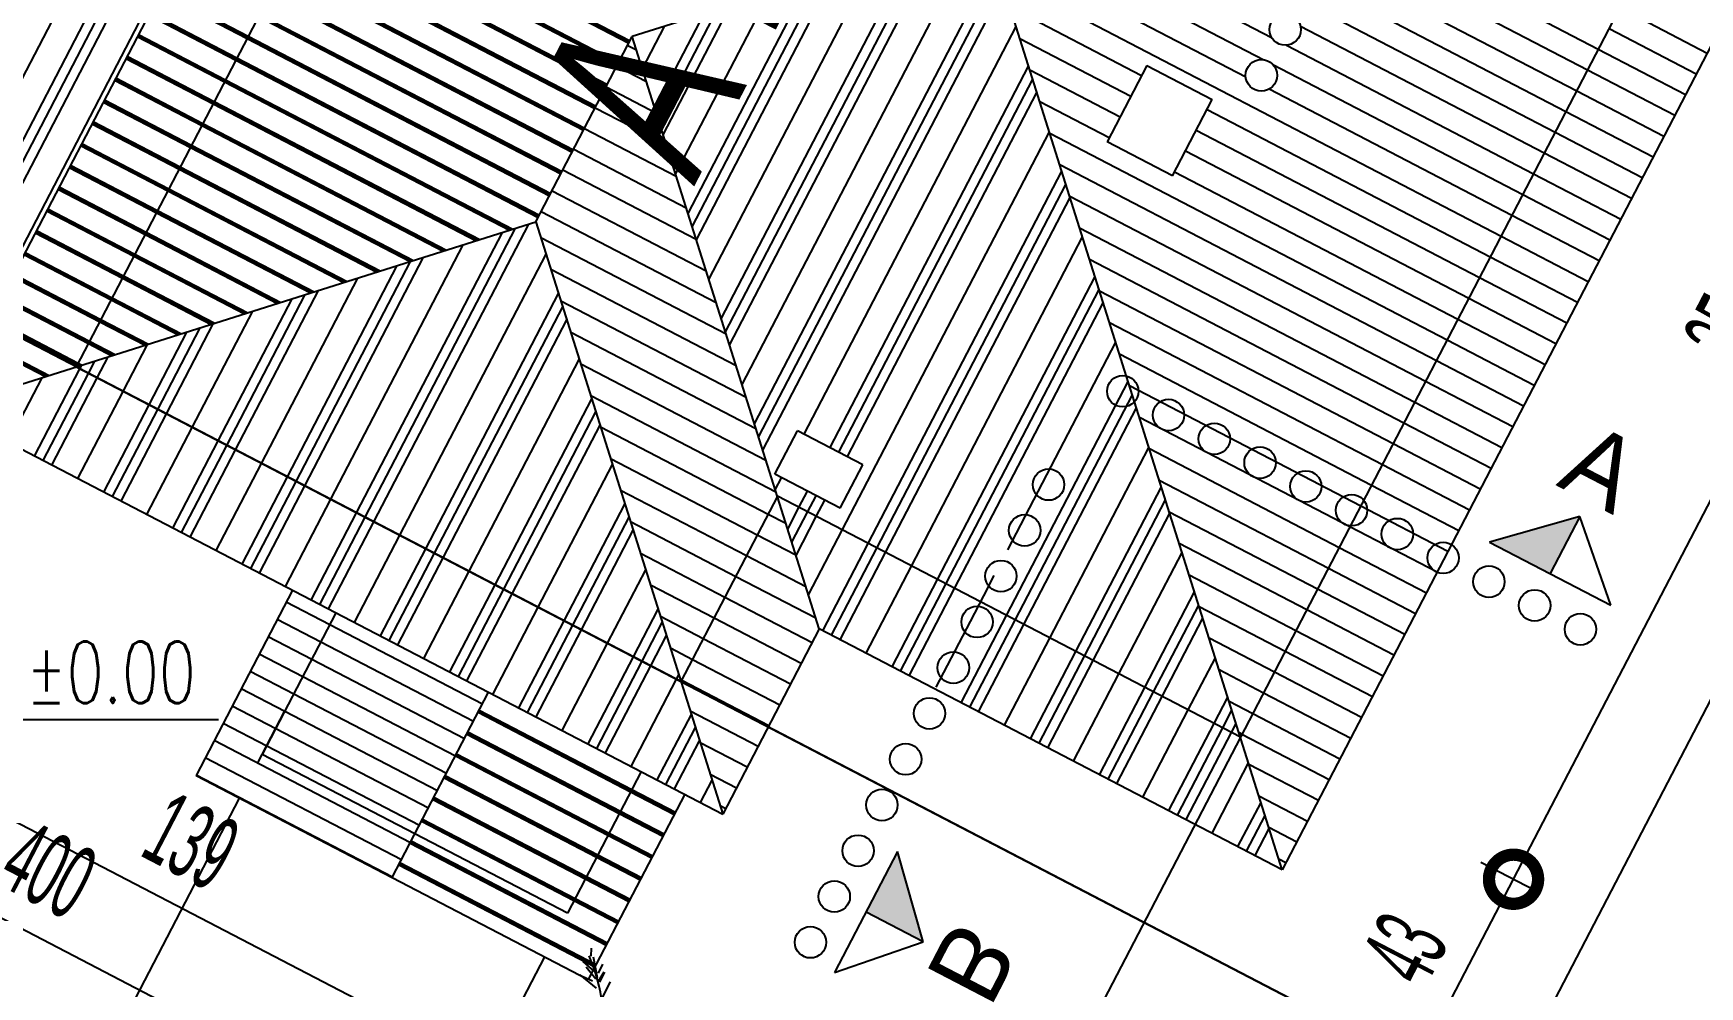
# Model space of a CAD drawing. Extents: x 3907.4 to 3911.57, y -3054.42 to -3053.7.
# Drawn here: x 3907.6494 to 3907.7172, y -3054.0187 to -3053.9799 of the extents above; entities that cross this region are included whole.
import ezdxf
from ezdxf.enums import TextEntityAlignment as Align

# ---------------------------------------------------------------- set-up
doc = ezdxf.new("R2010")
doc.units = 0
doc.header["$LTSCALE"] = 2
doc.header["$MEASUREMENT"] = 0
doc.linetypes.add('ACAD_ISO03W100', pattern=[30, 12, -18])
doc.layers.get('0').update_dxf_attribs({"linetype": 'CONTINUOUS'})
for name, color, linetype in [('ARAZİ', 7, 'CONTINUOUS'), ('AĞAÇ', 9, 'CONTINUOUS'), ('DUVAR', 7, 'CONTINUOUS'), ('MB', 11, 'CONTINUOUS'), ('OLÇÜ', 6, 'CONTINUOUS'), ('TEXT', 11, 'CONTINUOUS'), ('YAKLASMA', 6, 'CONTINUOUS'), ('ÇATI', 7, 'CONTINUOUS'), ('ÇATI TARAMA', 9, 'CONTINUOUS'), ('ÖLÇÜ İZİ', 9, 'CONTINUOUS')]:
    doc.layers.add(name, color=color, linetype=linetype)
doc.styles.add('İSİM', font='comicbd.ttf')
doc.styles.add('KAPı-PEN', font='simplex.shx', dxfattribs={"width": 0.7, "height": 10})
doc.styles.add('MAHAL', font='stylu.ttf', dxfattribs={"width": 0.7, "height": 20})
doc.styles.add('ÖLÇÜ', font='stylu.ttf', dxfattribs={"width": 0.5})

msp = doc.modelspace()

# ---------------------------------------------------------------- hatches: boundary and pattern name
at = {"layer": 'TEXT'}
for points in [[(3907.711125241609, -3054.001895850349), (3907.708660770696, -3054.000613964877), (3907.712335222479, -3053.999569618621)], [(3907.683278215409, -3054.015669884852), (3907.684560100881, -3054.013205413939), (3907.685604447137, -3054.016879865721)]]:
    msp.add_hatch(color=256, dxfattribs=at).paths.add_polyline_path(points)

# ---------------------------------------------------------------- linework, layer by layer
at = {"color": 0, "linetype": 'ByBlock', "const_width": 0.002}
for points in [[(3907.709519317762, -3054.014557408556, 1), (3907.709750045218, -3054.014113826725, 1)], [(3907.709750045218, -3054.014113826725, 1), (3907.709519317761, -3054.014557408556, 1)]]:
    msp.add_lwpolyline(points, format="xyb", close=True, dxfattribs=at)
at = {"layer": 'ARAZİ', "color": 2}
for p, q in [((3907.658518605044, -3054.009603629948), (3907.659621351725, -3054.007483559803)), ((3907.652007345664, -3054.022121760229), (3907.657775532073, -3054.011032214451)), ((3907.664427636934, -3054.028582129008), (3907.670195823343, -3054.017492583231))]:
    msp.add_line(p, q, dxfattribs=at)
at = {"layer": 'AĞAÇ', "ltscale": 0.11}
for p, q in [((3907.672080566849, -3054.017461817705), (3907.672103070464, -3054.017142506475)), ((3907.672173084019, -3054.017493337692), (3907.672332855142, -3054.01833938869)), ((3907.672308841203, -3054.018764944982), (3907.671632226954, -3054.018224659176)), ((3907.671720926056, -3054.018277805661), (3907.672146254542, -3054.018474539611)), ((3907.671748776082, -3054.017679256979), (3907.672199643452, -3054.018073790498)), ((3907.671881388498, -3054.017896524129), (3907.672280144228, -3054.018393776972)), ((3907.672605924353, -3054.018112915412), (3907.672370985517, -3054.018499278786)), ((3907.672552408612, -3054.017794661741), (3907.672375096879, -3054.01816447926)), ((3907.672632905281, -3054.018114639864), (3907.672424452144, -3054.018525478873)), ((3907.672857118805, -3054.018518005551), (3907.672513293626, -3054.019175277203))]:
    msp.add_line(p, q, dxfattribs=at)
msp.add_arc((3907.664831544852, -3054.02048343713), 0.00778649265535209, 322.5725461958405, 22.90861962524817, dxfattribs=at)
at = {"layer": 'DUVAR'}
for p, q in [((3907.69470493036, -3053.98120823849), (3907.693089838166, -3053.984313311308)), ((3907.69470493036, -3053.98120823849), (3907.697366421347, -3053.982592603229)), ((3907.695751329152, -3053.985697676046), (3907.697366421347, -3053.982592603229)), ((3907.695751329152, -3053.985697676046), (3907.693089838166, -3053.984313311308)), ((3907.67956709495, -3053.997850682394), (3907.680490004775, -3053.996076355069)), ((3907.683151495762, -3053.997460719808), (3907.680490004775, -3053.996076355069)), ((3907.682228585937, -3053.999235047132), (3907.67956709495, -3053.997850682394)), ((3907.682228585937, -3053.999235047132), (3907.683151495762, -3053.997460719808))]:
    msp.add_line(p, q, dxfattribs=at)
at = {"layer": 'MB', "linetype": 'ACAD_ISO03W100', "ltscale": 0.4}
for p, q in [((3907.721589559057, -3053.964194516385), (3907.698516813417, -3054.008552699494)), ((3907.663813437314, -3053.969085299186), (3907.651123427213, -3053.993482299896)), ((3907.651123427213, -3053.993482299896), (3907.675742218838, -3054.006287673725)), ((3907.679664585597, -3053.998746782597), (3907.675742218838, -3054.006287673725)), ((3907.698516813417, -3054.008552699494), (3907.679664585597, -3053.998746782597))]:
    msp.add_line(p, q, dxfattribs=at)
at = {"layer": 'MB', "color": 2, "linetype": 'ACAD_ISO03W100', "ltscale": 0.4}
for p, q in [((3907.661697898832, -3054.003491323323), (3907.658698441899, -3054.009257887127)), ((3907.671118733169, -3054.015718255906), (3907.658698441899, -3054.009257887127)), ((3907.674118190102, -3054.009951692102), (3907.671118733169, -3054.015718255906))]:
    msp.add_line(p, q, dxfattribs=at)
at = {"layer": 'OLÇÜ', "color": 6}
for p, q in [((3907.709039178464, -3054.023606964692), (3907.742956114554, -3053.958400435523)), ((3907.70963468149, -3054.014335617641), (3907.732707427129, -3053.969977434532)), ((3907.613789223215, -3053.998079821959), (3907.684762316188, -3054.034996214982)), ((3907.643021752665, -3054.009058060522), (3907.66764054429, -3054.021863434352)), ((3907.708303935996, -3054.013643435272), (3907.710521845152, -3054.014797072553)), ((3907.708303935996, -3054.013643435272), (3907.710521845152, -3054.014797072553)), ((3907.705712314731, -3054.021876508769), (3907.70963468149, -3054.014335617641))]:
    msp.add_line(p, q, dxfattribs=at)
at = {"layer": 'TEXT'}
for p, q in [((3907.712335222479, -3053.999569618621), (3907.708660770696, -3054.000613964877)), ((3907.712335222479, -3053.999569618621), (3907.711125241609, -3054.001895850349)), ((3907.713589712523, -3054.003177735822), (3907.712335222479, -3053.999569618621)), ((3907.708660770696, -3054.000613964877), (3907.713589712523, -3054.003177735822)), ((3907.684560100881, -3054.013205413939), (3907.681996329936, -3054.018134355766)), ((3907.685604447137, -3054.016879865721), (3907.684560100881, -3054.013205413939)), ((3907.685604447137, -3054.016879865721), (3907.683278215409, -3054.015669884852)), ((3907.681996329936, -3054.018134355766), (3907.685604447137, -3054.016879865721))]:
    msp.add_line(p, q, dxfattribs=at)
at = {"layer": 'TEXT', "color": 2}
msp.add_line((3907.643812297871, -3054.007827029519), (3907.65691626845, -3054.007827029519), dxfattribs=at)
at = {"layer": 'TEXT'}
for centre, radius in [((3907.700338396833, -3053.979748595134), 0.00064), ((3907.699369341516, -3053.981611638824), 0.00064), ((3907.693726588526, -3053.99447015018), 0.0006400000000000436), ((3907.695589632217, -3053.995439205497), 0.0006400000000000436), ((3907.697452675907, -3053.996408260813), 0.0006400000000000436), ((3907.699315719598, -3053.99737731613), 0.0006400000000000436), ((3907.690703915578, -3053.998271231769), 0.0006400000000000436), ((3907.701178763288, -3053.998346371447), 0.0006400000000000436), ((3907.703041806979, -3053.999315426764), 0.0006400000000000436), ((3907.689734860261, -3054.000134275459), 0.0006400000000000436), ((3907.704904850669, -3054.000284482081), 0.0006400000000000436), ((3907.70676789436, -3054.001253537398), 0.0006400000000000436), ((3907.688765804945, -3054.00199731915), 0.0006400000000000436), ((3907.708630938051, -3054.002222592715), 0.0006400000000000436), ((3907.710493981741, -3054.003191648032), 0.0006400000000000436), ((3907.687796749628, -3054.00386036284), 0.0006400000000000436), ((3907.712357025432, -3054.004160703348), 0.0006400000000000436), ((3907.686827694311, -3054.005723406531), 0.0006400000000000436), ((3907.685858638994, -3054.007586450221), 0.0006400000000000436), ((3907.684889583677, -3054.009449493912), 0.0006400000000000436), ((3907.68392052836, -3054.011312537603), 0.0006400000000000436), ((3907.682951473043, -3054.013175581293), 0.0006400000000000436), ((3907.681982417726, -3054.015038624984), 0.0006400000000000436), ((3907.68101336241, -3054.016901668675), 0.0006400000000000436)]:
    msp.add_circle(centre, radius, dxfattribs=at)
at = {"layer": 'YAKLASMA', "linetype": 'ACAD_ISO03W100', "ltscale": 0.4}
msp.add_line((3907.72697116379, -3054.032934220843), (3907.528189472529, -3053.929538655949), dxfattribs=at)
at = {"layer": 'ÇATI', "ltscale": 0.5}
for p, q in [((3907.726984033357, -3053.962491681388), (3907.700219648415, -3054.013947173793)), ((3907.658418963014, -3053.970788134184), (3907.645728952913, -3053.995185134893)), ((3907.688086949058, -3053.975511544407), (3907.673757876699, -3053.98003469987)), ((3907.700219648415, -3054.013947173793), (3907.688086949058, -3053.975511544407)), ((3907.66983550994, -3053.987575590998), (3907.673757876699, -3053.98003469987)), ((3907.681367420594, -3054.004141256897), (3907.673757876699, -3053.98003469987)), ((3907.645728952913, -3053.995185134893), (3907.66983550994, -3053.987575590998)), ((3907.66983550994, -3053.987575590998), (3907.677445053836, -3054.011682148025)), ((3907.645728952913, -3053.995185134893), (3907.677445053836, -3054.011682148025)), ((3907.681367420594, -3054.004141256897), (3907.677445053836, -3054.011682148025)), ((3907.700219648415, -3054.013947173793), (3907.681367420594, -3054.004141256897))]:
    msp.add_line(p, q, dxfattribs=at)
at = {"layer": 'ÇATI', "color": 11, "ltscale": 0.5}
for p, q in [((3907.659923571508, -3054.002568413498), (3907.656001204749, -3054.010109304626)), ((3907.659923571508, -3054.002568413498), (3907.656001204749, -3054.010109304626)), ((3907.663985677708, -3054.014262398841), (3907.667908044467, -3054.006721507713)), ((3907.656001204749, -3054.010109304626), (3907.671970150668, -3054.018415493056)), ((3907.656001204749, -3054.010109304626), (3907.671970150668, -3054.018415493056)), ((3907.675892517427, -3054.010874601928), (3907.671970150668, -3054.018415493056))]:
    msp.add_line(p, q, dxfattribs=at)
at = {"layer": 'ÇATI TARAMA'}
for p, q in [((3907.696733214516, -3053.972040740325), (3907.713084498756, -3053.980545800625)), ((3907.69416409613, -3053.972851715493), (3907.712205427148, -3053.982235847402)), ((3907.661310737725, -3053.973896829134), (3907.673620133538, -3053.980299516049)), ((3907.661334394323, -3053.973851348475), (3907.673643790135, -3053.98025403539)), ((3907.661358050921, -3053.973805867815), (3907.673667446733, -3053.98020855473)), ((3907.691594977745, -3053.97366269066), (3907.711326355538, -3053.983925894178)), ((3907.660849282812, -3053.974783992796), (3907.673158678625, -3053.981186679711)), ((3907.66087293941, -3053.974738512137), (3907.673182335222, -3053.981141199052)), ((3907.660896596008, -3053.974693031478), (3907.67320599182, -3053.981095718392)), ((3907.68902585936, -3053.974473665828), (3907.699784928528, -3053.980069956046)), ((3907.644582009066, -3053.990079805329), (3907.652311378855, -3053.975219813988)), ((3907.660435141095, -3053.97558019514), (3907.672744536907, -3053.981982882055)), ((3907.678228497014, -3053.994197344183), (3907.687920521013, -3053.975564079554)), ((3907.688272238402, -3053.97515531898), (3907.699469475985, -3053.980979520886)), ((3907.645638288302, -3053.990629225084), (3907.653367658091, -3053.975769233743)), ((3907.64599038138, -3053.990812365003), (3907.653719751169, -3053.975952373662)), ((3907.646342474458, -3053.990995504922), (3907.654071844247, -3053.97613551358)), ((3907.6603878279, -3053.975671156459), (3907.672697223712, -3053.982073843374)), ((3907.660411484497, -3053.975625675799), (3907.67272088031, -3053.982028362714)), ((3907.677552684374, -3053.992056412196), (3907.685779589025, -3053.976239892194)), ((3907.677721637534, -3053.992591645193), (3907.686314822022, -3053.976070939034)), ((3907.688321500559, -3053.976254588828), (3907.698731967422, -3053.981669554841)), ((3907.647398753694, -3053.991544924677), (3907.655128123483, -3053.976684933335)), ((3907.659926372987, -3053.976558320121), (3907.6722357688, -3053.982961007036)), ((3907.659950029585, -3053.976512839462), (3907.672259425397, -3053.982915526376)), ((3907.659973686182, -3053.976467358802), (3907.672283081994, -3053.982870045716)), ((3907.676876871735, -3053.989915480208), (3907.683638657037, -3053.976915704834)), ((3907.677383731215, -3053.991521179199), (3907.685244356028, -3053.976408845353)), ((3907.678735356494, -3053.995803043174), (3907.68854127339, -3053.976950815353)), ((3907.702854108491, -3053.976298147111), (3907.712644962952, -3053.981390824013)), ((3907.659464918074, -3053.977445483783), (3907.671774313887, -3053.983848170698)), ((3907.659488574672, -3053.977400003123), (3907.671797970484, -3053.983802690038)), ((3907.659512231269, -3053.977354522464), (3907.671821627082, -3053.983757209379)), ((3907.676201059095, -3053.98777454822), (3907.68149772505, -3053.977591517473)), ((3907.676370012255, -3053.988309781217), (3907.682032958046, -3053.977422564313)), ((3907.678904309654, -3053.996338276171), (3907.68871022655, -3053.97748604835)), ((3907.688726988142, -3053.977539148021), (3907.709128676517, -3053.988151011119)), ((3907.654531898687, -3053.978261155119), (3907.658080553336, -3053.98010697477)), ((3907.654555555285, -3053.978215674459), (3907.658104209933, -3053.98006149411)), ((3907.654579211882, -3053.9781701938), (3907.658127866531, -3053.98001601345)), ((3907.659027119759, -3053.978287166786), (3907.671336515572, -3053.984689853701)), ((3907.659050776357, -3053.978241686126), (3907.671360172169, -3053.984644373041)), ((3907.675525246455, -3053.985633616232), (3907.679356793062, -3053.978267330112)), ((3907.676032105936, -3053.987239315223), (3907.680962492052, -3053.977760470633)), ((3907.679073262814, -3053.996873509168), (3907.688879179711, -3053.978021281347)), ((3907.701941739172, -3053.977970874206), (3907.711765891343, -3053.98308087079)), ((3907.659003463161, -3053.978332647445), (3907.671312858974, -3053.98473533436)), ((3907.674849433816, -3053.983492684245), (3907.677215861074, -3053.978943142752)), ((3907.675018386976, -3053.984027917242), (3907.677751094071, -3053.978774189593)), ((3907.689132475726, -3053.978823707213), (3907.694494522118, -3053.981612755903)), ((3907.713963570365, -3053.978855753849), (3907.717512225014, -3053.9807015735)), ((3907.654070443774, -3053.979148318781), (3907.657619098423, -3053.980994138432)), ((3907.654094100372, -3053.979102838121), (3907.657642755021, -3053.980948657772)), ((3907.654117756969, -3053.979057357461), (3907.657666411618, -3053.980903177113)), ((3907.658542008248, -3053.979219811107), (3907.670851404061, -3053.985622498022)), ((3907.658565664846, -3053.979174330448), (3907.670875060659, -3053.985577017363)), ((3907.658589321444, -3053.979128849788), (3907.670898717256, -3053.985531536703)), ((3907.674173621176, -3053.981351752257), (3907.675074929086, -3053.979618955392)), ((3907.674680480656, -3053.982957451248), (3907.676680628077, -3053.979112095912)), ((3907.680757567736, -3053.996215526959), (3907.68938603919, -3053.979626980338)), ((3907.700963005621, -3053.97960908219), (3907.710886819734, -3053.984770917566)), ((3907.653608988861, -3053.980035482443), (3907.65715764351, -3053.981881302094)), ((3907.653632645459, -3053.979990001783), (3907.657181300108, -3053.981835821434)), ((3907.653656302057, -3053.979944521124), (3907.657204956705, -3053.981790340775)), ((3907.658080553336, -3053.98010697477), (3907.670389949148, -3053.986509661685)), ((3907.658104209933, -3053.98006149411), (3907.670413605746, -3053.986464181025)), ((3907.658127866531, -3053.98001601345), (3907.670437262344, -3053.986418700365)), ((3907.68953796331, -3053.980108266406), (3907.694054986313, -3053.982457779292)), ((3907.713524034561, -3053.979700777237), (3907.71707268921, -3053.981546596889)), ((3907.653147533949, -3053.980922646105), (3907.656696188597, -3053.982768465756)), ((3907.653171190546, -3053.980877165445), (3907.656719845195, -3053.982722985097)), ((3907.653194847144, -3053.980831684786), (3907.656743501793, -3053.982677504437)), ((3907.657619098423, -3053.980994138432), (3907.669928494236, -3053.987396825346)), ((3907.657642755021, -3053.980948657772), (3907.669952150833, -3053.987351344687)), ((3907.657666411618, -3053.980903177113), (3907.669975807431, -3053.987305864027)), ((3907.673571694839, -3053.98039264119), (3907.673929636159, -3053.98057882305)), ((3907.700393032015, -3053.980386258836), (3907.71044728393, -3053.985615940955)), ((3907.713084498756, -3053.980545800625), (3907.716633153405, -3053.982391620277)), ((3907.673132159034, -3053.981237664578), (3907.674335123743, -3053.981863382243)), ((3907.681813846972, -3053.996764946714), (3907.68989289867, -3053.981232679329)), ((3907.689943450894, -3053.981392825599), (3907.693615450508, -3053.98330280268)), ((3907.699829412948, -3053.981166740773), (3907.710007748125, -3053.986460964343)), ((3907.712644962952, -3053.981390824013), (3907.7161936176, -3053.983236643665)), ((3907.652686079036, -3053.981809809767), (3907.656234733684, -3053.983655629418)), ((3907.652709735633, -3053.981764329108), (3907.656258390282, -3053.983610148759)), ((3907.652733392231, -3053.981718848448), (3907.65628204688, -3053.983564668099)), ((3907.65715764351, -3053.981881302094), (3907.668758641312, -3053.987915518391)), ((3907.657181300108, -3053.981835821434), (3907.668827778569, -3053.98789369433)), ((3907.657204956705, -3053.981790340775), (3907.668896915826, -3053.987871870268)), ((3907.67269262323, -3053.982082687966), (3907.674740611327, -3053.983147941436)), ((3907.68216594005, -3053.996948086633), (3907.69006185183, -3053.981767912326)), ((3907.682518033128, -3053.997131226551), (3907.69023080499, -3053.982303145322)), ((3907.699687849903, -3053.982166753594), (3907.709568212321, -3053.987305987731)), ((3907.712205427148, -3053.982235847402), (3907.715754081796, -3053.984081667053)), ((3907.652224624123, -3053.982696973429), (3907.655773278772, -3053.98454279308)), ((3907.652248280721, -3053.98265149277), (3907.655796935369, -3053.984497312421)), ((3907.652271937318, -3053.98260601211), (3907.655820591967, -3053.984451831761)), ((3907.656696188597, -3053.982768465756), (3907.667410022737, -3053.988341227141)), ((3907.656719845195, -3053.982722985097), (3907.667479159994, -3053.988319403079)), ((3907.656743501793, -3053.982677504437), (3907.667548297251, -3053.988297579017)), ((3907.672253087425, -3053.982927711355), (3907.675146098911, -3053.984432500628)), ((3907.690348938478, -3053.982677384791), (3907.693175914704, -3053.984147826068)), ((3907.697156013104, -3053.982997120641), (3907.708689140712, -3053.988996034508)), ((3907.65176316921, -3053.983584137091), (3907.655311823859, -3053.985429956742)), ((3907.651786825808, -3053.983538656432), (3907.655335480457, -3053.985384476083)), ((3907.651810482406, -3053.983493175772), (3907.655359137054, -3053.985338995424)), ((3907.656234733684, -3053.983655629418), (3907.666061404162, -3053.98876693589)), ((3907.656258390282, -3053.983610148759), (3907.666130541419, -3053.988745111828)), ((3907.65628204688, -3053.983564668099), (3907.666199678676, -3053.988723287766)), ((3907.711765891343, -3053.98308087079), (3907.715314545992, -3053.984926690441)), ((3907.651325370895, -3053.984425820094), (3907.654874025544, -3053.986271639745)), ((3907.651349027493, -3053.984380339435), (3907.654897682141, -3053.986226159086)), ((3907.671813551621, -3053.983772734743), (3907.675551586494, -3053.985717059821)), ((3907.682305311354, -3054.000120346378), (3907.690737664469, -3053.983908844313)), ((3907.690754426061, -3053.983961943984), (3907.706930997495, -3053.992376128061)), ((3907.6967164773, -3053.983842144029), (3907.708249604907, -3053.989841057896)), ((3907.711326355538, -3053.983925894178), (3907.714875010187, -3053.985771713829)), ((3907.651301714297, -3053.984471300754), (3907.654850368946, -3053.986317120405)), ((3907.655773278772, -3053.98454279308), (3907.664712785587, -3053.989192644639)), ((3907.655796935369, -3053.984497312421), (3907.664781922844, -3053.989170820578)), ((3907.655820591967, -3053.984451831761), (3907.664851060101, -3053.989148996516)), ((3907.671374015817, -3053.984617758131), (3907.675957074078, -3053.987001619013)), ((3907.696276941495, -3053.984687167418), (3907.707810069103, -3053.990686081284)), ((3907.710886819734, -3053.984770917566), (3907.714435474383, -3053.986616737218)), ((3907.650840259385, -3053.985358464416), (3907.654388914033, -3053.987204284067)), ((3907.650863915982, -3053.985312983756), (3907.654412570631, -3053.987158803408)), ((3907.65088757258, -3053.985267503097), (3907.654436227229, -3053.987113322748)), ((3907.655311823859, -3053.985429956742), (3907.663364167012, -3053.989618353389)), ((3907.655335480457, -3053.985384476083), (3907.663433304269, -3053.989596529327)), ((3907.655359137054, -3053.985338995424), (3907.663502441526, -3053.989574705265)), ((3907.670934480012, -3053.985462781519), (3907.676362561662, -3053.988286178206)), ((3907.683361590588, -3054.000669766133), (3907.691244523949, -3053.985514543304)), ((3907.691159913645, -3053.985246503176), (3907.70649146169, -3053.993221151449)), ((3907.695837405691, -3053.985532190806), (3907.707370533299, -3053.991531104673)), ((3907.71044728393, -3053.985615940955), (3907.713995938579, -3053.987461760606)), ((3907.650378804472, -3053.986245628078), (3907.65392745912, -3053.988091447729)), ((3907.650402461069, -3053.986200147418), (3907.653951115718, -3053.988045967069)), ((3907.650426117667, -3053.986154666759), (3907.653974772316, -3053.98800048641)), ((3907.654850368946, -3053.986317120405), (3907.662015548437, -3053.990044062138)), ((3907.654874025544, -3053.986271639745), (3907.662084685694, -3053.990022238077)), ((3907.654897682141, -3053.986226159086), (3907.662153822951, -3053.990000414015)), ((3907.670494944208, -3053.986307804907), (3907.676768049246, -3053.989570737399)), ((3907.683713683667, -3054.000852906051), (3907.691413477109, -3053.986049776301)), ((3907.710007748125, -3053.986460964343), (3907.713556402774, -3053.988306783994)), ((3907.649917349559, -3053.98713279174), (3907.653466004208, -3053.988978611391)), ((3907.649941006157, -3053.98708731108), (3907.653489660805, -3053.988933130732)), ((3907.649964662754, -3053.987041830421), (3907.653513317403, -3053.988887650072)), ((3907.654436227229, -3053.987113322748), (3907.660805204377, -3053.990426122764)), ((3907.684065776746, -3054.00103604597), (3907.691582430269, -3053.986585009298)), ((3907.691565401229, -3053.986531062369), (3907.706051925885, -3053.994066174837)), ((3907.654388914033, -3053.987204284067), (3907.660666929862, -3053.990469770888)), ((3907.654412570631, -3053.987158803408), (3907.660736067119, -3053.990447946826)), ((3907.663242942222, -3053.99978622101), (3907.669546863337, -3053.987666706)), ((3907.670055408403, -3053.987152828296), (3907.67717353683, -3053.990855296591)), ((3907.691970888813, -3053.987815621562), (3907.705612390081, -3053.994911198225)), ((3907.709568212321, -3053.987305987731), (3907.713116866969, -3053.989151807382)), ((3907.649455894647, -3053.988019955402), (3907.653004549295, -3053.989865775053)), ((3907.649479551244, -3053.987974474743), (3907.653028205893, -3053.989820294394)), ((3907.649503207842, -3053.987928994083), (3907.65305186249, -3053.989774813735)), ((3907.65392745912, -3053.988091447729), (3907.659318311287, -3053.990895479637)), ((3907.653951115718, -3053.988045967069), (3907.659387448544, -3053.990873655575)), ((3907.653974772316, -3053.98800048641), (3907.659456585801, -3053.990851831513)), ((3907.662538756066, -3053.999419941173), (3907.668476397343, -3053.98800461232)), ((3907.662890849144, -3053.999603081092), (3907.66901163034, -3053.98783565916)), ((3907.670038133285, -3053.988217489025), (3907.677579024413, -3053.992139855784)), ((3907.685122055981, -3054.001585465725), (3907.692089289749, -3053.988190708289)), ((3907.709128676517, -3053.988151011119), (3907.712677331165, -3053.98999683077)), ((3907.648994439734, -3053.988907119065), (3907.652543094383, -3053.990752938716)), ((3907.649018096331, -3053.988861638405), (3907.65256675098, -3053.990707458056)), ((3907.649041752929, -3053.988816157746), (3907.652590407577, -3053.990661977396)), ((3907.653466004208, -3053.988978611391), (3907.657969692712, -3053.991321188386)), ((3907.653489660805, -3053.988933130732), (3907.658038829969, -3053.991299364325)), ((3907.653513317403, -3053.988887650072), (3907.658107967226, -3053.991277540263)), ((3907.660426197595, -3053.998321101662), (3907.665264999362, -3053.98901833128)), ((3907.66148247683, -3053.998870521417), (3907.666870698352, -3053.988511471799)), ((3907.664299221458, -3054.000335640766), (3907.670251254418, -3053.988892643385)), ((3907.692376376397, -3053.989100180754), (3907.705172854276, -3053.995756221613)), ((3907.708689140712, -3053.988996034508), (3907.712237795361, -3053.990841854159)), ((3907.648532984821, -3053.989794282727), (3907.65208163947, -3053.991640102378)), ((3907.648556641419, -3053.989748802067), (3907.652105296067, -3053.991594621718)), ((3907.648580298016, -3053.989703321407), (3907.652128952665, -3053.991549141059)), ((3907.653028205893, -3053.989820294394), (3907.656690211395, -3053.991725073074)), ((3907.65305186249, -3053.989774813735), (3907.656759348652, -3053.991703249012)), ((3907.659722011438, -3053.997954821825), (3907.664194533368, -3053.989356237599)), ((3907.660074104517, -3053.998137961743), (3907.664729766364, -3053.989187284439)), ((3907.670443620869, -3053.989502048218), (3907.677984511997, -3053.993424414977)), ((3907.686178335216, -3054.002134885481), (3907.692596149228, -3053.98979640728)), ((3907.708249604907, -3053.989841057896), (3907.711798259556, -3053.991686877547)), ((3907.653004549295, -3053.989865775053), (3907.656621074138, -3053.991746897136)), ((3907.657609452968, -3053.996855982314), (3907.660983135386, -3053.990369956559)), ((3907.658665732203, -3053.997405402069), (3907.662588834377, -3053.989863097079)), ((3907.665355500693, -3054.000885060521), (3907.670758113898, -3053.990498342376)), ((3907.686530428295, -3054.0023180254), (3907.692765102388, -3053.990331640277)), ((3907.69278186398, -3053.990384739947), (3907.704733318472, -3053.996601245002)), ((3907.648071529908, -3053.990681446389), (3907.651620184557, -3053.99252726604)), ((3907.648095186506, -3053.990635965729), (3907.651643841155, -3053.99248178538)), ((3907.648118843103, -3053.99059048507), (3907.651667497752, -3053.992436304721)), ((3907.652543094383, -3053.990752938716), (3907.655272455562, -3053.992172605885)), ((3907.65256675098, -3053.990707458056), (3907.65534159282, -3053.992150781824)), ((3907.652590407577, -3053.990661977396), (3907.655410730077, -3053.992128957761)), ((3907.656905266811, -3053.996489702477), (3907.659912669392, -3053.990707862878)), ((3907.657257359889, -3053.996672842395), (3907.660447902389, -3053.990538909718)), ((3907.665707593771, -3054.001068200439), (3907.670927067057, -3053.991033575373)), ((3907.670849108452, -3053.990786607411), (3907.678389999581, -3053.994708974169)), ((3907.686882521373, -3054.002501165318), (3907.692934055548, -3053.990866873273)), ((3907.707810069103, -3053.990686081284), (3907.711358723752, -3053.992531900935)), ((3907.647610074996, -3053.991568610051), (3907.651158729644, -3053.993414429702)), ((3907.647633731593, -3053.991523129391), (3907.651182386242, -3053.993368949043)), ((3907.647657388191, -3053.991477648732), (3907.651206042839, -3053.993323468383)), ((3907.65208163947, -3053.991640102378), (3907.653923836987, -3053.992598314635)), ((3907.652105296067, -3053.991594621718), (3907.653992974244, -3053.992576490573)), ((3907.652128952665, -3053.991549141059), (3907.654062111502, -3053.992554666511)), ((3907.654440615262, -3053.995207723047), (3907.656166038414, -3053.991890534998)), ((3907.65479270834, -3053.995390862966), (3907.65670127141, -3053.991721581838)), ((3907.655848987576, -3053.995940282721), (3907.658306970402, -3053.991214722358)), ((3907.66605968685, -3054.001251340358), (3907.671096020217, -3053.99156880837)), ((3907.693187351564, -3053.99166929914), (3907.704293782668, -3053.99744626839)), ((3907.707370533299, -3053.991531104673), (3907.710919187948, -3053.993376924323)), ((3907.647148620083, -3053.992455773713), (3907.649877981263, -3053.993875440883)), ((3907.64717227668, -3053.992410293054), (3907.64994711852, -3053.993853616821)), ((3907.647195933278, -3053.992364812394), (3907.650016255777, -3053.993831792759)), ((3907.651620184557, -3053.99252726604), (3907.652575218412, -3053.993024023384)), ((3907.651643841155, -3053.99248178538), (3907.65264435567, -3053.993002199322)), ((3907.651667497752, -3053.992436304721), (3907.652713492927, -3053.99298037526)), ((3907.653032242948, -3053.994475163373), (3907.654025106426, -3053.992566347637)), ((3907.654088522183, -3053.995024583129), (3907.655630805417, -3053.992059488158)), ((3907.671254596036, -3053.992071166603), (3907.678795487165, -3053.995993533362)), ((3907.689041458656, -3054.00093068533), (3907.693440915028, -3053.992472572264)), ((3907.706930997495, -3053.992376128061), (3907.710479652143, -3053.994221947712)), ((3907.651623870634, -3053.993742603699), (3907.651884174438, -3053.993242160277)), ((3907.651975963713, -3053.993925743618), (3907.652419407435, -3053.993073207118)), ((3907.667115966085, -3054.001800760113), (3907.671602879697, -3053.993174507361)), ((3907.693592839148, -3053.992953858332), (3907.703854246864, -3053.998291291778)), ((3907.70649146169, -3053.993221151449), (3907.710040116338, -3053.9950669711)), ((3907.64836967867, -3053.996558698674), (3907.64974324245, -3053.993917972917)), ((3907.649425957905, -3053.997108118429), (3907.651271777556, -3053.99355946378)), ((3907.649778050984, -3053.997291258348), (3907.651623870634, -3053.993742603699)), ((3907.650130144062, -3053.997474398266), (3907.651975963713, -3053.993925743618)), ((3907.651158729644, -3053.993414429702), (3907.651226599838, -3053.993449732133)), ((3907.651182386242, -3053.993368949043), (3907.651295737095, -3053.993427908071)), ((3907.651206042839, -3053.993323468383), (3907.651364874352, -3053.99340608401)), ((3907.651271777556, -3053.99355946378), (3907.651348941441, -3053.993411113437)), ((3907.67166008362, -3053.993355725796), (3907.679200974749, -3053.997278092555)), ((3907.651186423297, -3053.998023818022), (3907.653032242948, -3053.994475163373)), ((3907.688995079844, -3054.003600004829), (3907.693947774508, -3053.994078271255)), ((3907.693998326732, -3053.994238417525), (3907.703414711059, -3053.999136315166)), ((3907.706051925885, -3053.994066174837), (3907.709600580534, -3053.995911994488)), ((3907.652242702532, -3053.998573237777), (3907.654088522183, -3053.995024583129)), ((3907.652594795611, -3053.998756377696), (3907.654440615262, -3053.995207723047)), ((3907.66817224532, -3054.002350179869), (3907.672109739177, -3053.994780206352)), ((3907.672065571204, -3053.994640284989), (3907.679606462332, -3053.998562651747)), ((3907.689347172922, -3054.003783144748), (3907.694116727668, -3053.994613504252)), ((3907.689699266, -3054.003966284666), (3907.694285680828, -3053.995148737249)), ((3907.705612390081, -3053.994911198225), (3907.70916104473, -3053.996757017876)), ((3907.652946888689, -3053.998939517614), (3907.65479270834, -3053.995390862966)), ((3907.654003167925, -3053.99948893737), (3907.655848987576, -3053.995940282721)), ((3907.668524338399, -3054.002533319788), (3907.672278692336, -3053.995315439349)), ((3907.668876431477, -3054.002716459706), (3907.672447645497, -3053.995850672346)), ((3907.672471058788, -3053.995924844181), (3907.679288053585, -3053.999470678928)), ((3907.694403814316, -3053.995522976717), (3907.702975175254, -3053.999981338554)), ((3907.705172854276, -3053.995756221613), (3907.708721508925, -3053.997602041265)), ((3907.65505944716, -3054.000038357126), (3907.656905266811, -3053.996489702477)), ((3907.704733318472, -3053.996601245002), (3907.708281973121, -3053.998447064653)), ((3907.655411540238, -3054.000221497044), (3907.657257359889, -3053.996672842395)), ((3907.655763633317, -3054.000404636962), (3907.657609452968, -3053.996855982314)), ((3907.672876546371, -3053.997209403374), (3907.67884851778, -3054.000315702317)), ((3907.690755545235, -3054.004515704422), (3907.694792540307, -3053.99675443624)), ((3907.694809301899, -3053.99680753591), (3907.70253563945, -3054.000826361942)), ((3907.656819912552, -3054.000954056718), (3907.658665732203, -3053.997405402069)), ((3907.657876191787, -3054.001503476473), (3907.659722011438, -3053.997954821825)), ((3907.669932710713, -3054.003265879462), (3907.672954504976, -3053.997456371336)), ((3907.679580122293, -3053.998479208159), (3907.679834657911, -3053.997989854283)), ((3907.704293782668, -3053.99744626839), (3907.707842437317, -3053.999292088041)), ((3907.658228284866, -3054.001686616392), (3907.660074104517, -3053.998137961743)), ((3907.658580377944, -3054.00186975631), (3907.660426197595, -3053.998321101662)), ((3907.673282033955, -3053.998493962566), (3907.678408981976, -3054.001160725705)), ((3907.680544845961, -3053.999204646785), (3907.680890937146, -3053.998539274038)), ((3907.691811824471, -3054.005065124177), (3907.695299399787, -3053.998360135231)), ((3907.695214789483, -3053.998092095103), (3907.702096103646, -3054.001671385331)), ((3907.703854246864, -3053.998291291778), (3907.707402901512, -3054.000137111429)), ((3907.659636657179, -3054.002419176066), (3907.66148247683, -3053.998870521417)), ((3907.670988989948, -3054.003815299217), (3907.673461364456, -3053.999062070327)), ((3907.680086981773, -3054.00008490715), (3907.680544845961, -3053.999204646785)), ((3907.680896939039, -3053.999387786703), (3907.681243030224, -3053.998722413957)), ((3907.681249032118, -3053.999570926622), (3907.681595123302, -3053.998905553875)), ((3907.692163917549, -3054.005248264096), (3907.695468352947, -3053.998895368227)), ((3907.703414711059, -3053.999136315166), (3907.706963365707, -3054.000982134817)), ((3907.660692936415, -3054.002968595822), (3907.662538756066, -3053.999419941173)), ((3907.661045029493, -3054.00315173574), (3907.662890849144, -3053.999603081092)), ((3907.661397122572, -3054.003334875659), (3907.663242942222, -3053.99978622101)), ((3907.671341083026, -3054.003998439136), (3907.673630317616, -3053.999597303324)), ((3907.673687521539, -3053.999778521759), (3907.677969446172, -3054.002005749093)), ((3907.679288053585, -3053.999470678928), (3907.680011949916, -3053.99984721094)), ((3907.680255934933, -3054.000620140147), (3907.680896939039, -3053.999387786703)), ((3907.680424888093, -3054.001155373144), (3907.681249032118, -3053.999570926622)), ((3907.692516010628, -3054.005431404014), (3907.695637306107, -3053.999430601225)), ((3907.695620277067, -3053.999376654295), (3907.701656567841, -3054.002516408719)), ((3907.702975175254, -3053.999981338554), (3907.706523829903, -3054.001827158206)), ((3907.662453401807, -3054.003884295414), (3907.664299221458, -3054.000335640766)), ((3907.671693176105, -3054.004181579054), (3907.673799270776, -3054.000132536321)), ((3907.67884851778, -3054.000315702317), (3907.6804174375, -3054.001131770132)), ((3907.680931747573, -3054.002761072134), (3907.682305311354, -3054.000120346378)), ((3907.681515770937, -3054.004218420782), (3907.683361590588, -3054.000669766133)), ((3907.696025764651, -3054.000661213488), (3907.701217032037, -3054.003361432107)), ((3907.663509681042, -3054.00443371517), (3907.665355500693, -3054.000885060521)), ((3907.663861774121, -3054.004616855088), (3907.665707593771, -3054.001068200439)), ((3907.664213867199, -3054.004799995007), (3907.66605968685, -3054.001251340358)), ((3907.674093009123, -3054.001063080952), (3907.677529910367, -3054.002850772481)), ((3907.678408981976, -3054.001160725705), (3907.680822925084, -3054.002416329325)), ((3907.681867864016, -3054.0044015607), (3907.683713683667, -3054.000852906051)), ((3907.682219957094, -3054.004584700619), (3907.684065776746, -3054.00103604597)), ((3907.693572289863, -3054.00598082377), (3907.696144165587, -3054.001036300215)), ((3907.70253563945, -3054.000826361942), (3907.706084294099, -3054.002672181594)), ((3907.665270146434, -3054.005349414762), (3907.667115966085, -3054.001800760113)), ((3907.67274945534, -3054.00473099881), (3907.674306130255, -3054.001738235312)), ((3907.677969446172, -3054.002005749093), (3907.681228412668, -3054.003700888518)), ((3907.68327623633, -3054.005134120374), (3907.685122055981, -3054.001585465725)), ((3907.688072403339, -3054.002793729021), (3907.688496810662, -3054.001977790681)), ((3907.696431252235, -3054.001945772681), (3907.700777496233, -3054.004206455495)), ((3907.702096103646, -3054.001671385331), (3907.705644758295, -3054.003517204982)), ((3907.666326425669, -3054.005898834518), (3907.66817224532, -3054.002350179869)), ((3907.666678518748, -3054.006081974436), (3907.668524338399, -3054.002533319788)), ((3907.667030611826, -3054.006265114355), (3907.668876431477, -3054.002716459706)), ((3907.674498496707, -3054.002347640144), (3907.677090374563, -3054.003695795869)), ((3907.684332515565, -3054.00568354013), (3907.686178335216, -3054.002134885481)), ((3907.684684608643, -3054.005866680048), (3907.686530428295, -3054.0023180254)), ((3907.685036701722, -3054.006049819967), (3907.686882521373, -3054.002501165318)), ((3907.694628569098, -3054.006530243526), (3907.696651025066, -3054.002641999206)), ((3907.701656567841, -3054.002516408719), (3907.70520522249, -3054.00436222837)), ((3907.659674516416, -3054.003047230867), (3907.66144884374, -3054.003970140693)), ((3907.668086891062, -3054.00681453411), (3907.669932710713, -3054.003265879462)), ((3907.673805734575, -3054.005280418565), (3907.674812989735, -3054.003343934303)), ((3907.677529910367, -3054.002850772481), (3907.681078565016, -3054.004696592132)), ((3907.687527755345, -3054.003840834372), (3907.688072403339, -3054.002793729021)), ((3907.694980662176, -3054.006713383444), (3907.696819978226, -3054.003177232203)), ((3907.696836739818, -3054.003230331874), (3907.700337960428, -3054.005051478884)), ((3907.701217032037, -3054.003361432107), (3907.704765686685, -3054.005207251758)), ((3907.659308236578, -3054.003751417024), (3907.661082563903, -3054.004674326849)), ((3907.66144884374, -3054.003970140693), (3907.667658989375, -3054.007200325083)), ((3907.669143170297, -3054.007363953866), (3907.670988989948, -3054.003815299217)), ((3907.669495263375, -3054.007547093785), (3907.671341083026, -3054.003998439136)), ((3907.674157827654, -3054.005463558484), (3907.674981942895, -3054.0038791673)), ((3907.67490398429, -3054.003632199337), (3907.676650838758, -3054.004540819257)), ((3907.677090374563, -3054.003695795869), (3907.680639029211, -3054.005541615521)), ((3907.686134292705, -3054.006519816402), (3907.687527755345, -3054.003840834372)), ((3907.687149260192, -3054.007148659478), (3907.688995079844, -3054.003600004829)), ((3907.687501353271, -3054.007331799397), (3907.689347172922, -3054.003783144748)), ((3907.687853446349, -3054.007514939315), (3907.689699266, -3054.003966284666)), ((3907.695332755255, -3054.006896523362), (3907.696988931386, -3054.0037124652)), ((3907.658941956742, -3054.004455603181), (3907.660716284066, -3054.005378513007)), ((3907.661082563903, -3054.004674326849), (3907.667292709538, -3054.007904511239)), ((3907.669847356453, -3054.007730233703), (3907.671693176105, -3054.004181579054)), ((3907.670903635689, -3054.008279653458), (3907.67274945534, -3054.00473099881)), ((3907.674509920732, -3054.005646698402), (3907.675150896055, -3054.004414400296)), ((3907.676650838758, -3054.004540819257), (3907.680199493407, -3054.006386638909)), ((3907.688909725584, -3054.00806435907), (3907.690755545235, -3054.004515704422)), ((3907.697242227402, -3054.004514891066), (3907.699898424623, -3054.005896502272)), ((3907.700777496233, -3054.004206455495), (3907.704326150881, -3054.006052275146)), ((3907.658575676905, -3054.005159789338), (3907.660350004229, -3054.006082699163)), ((3907.660716284066, -3054.005378513007), (3907.666926429701, -3054.008608697396)), ((3907.671959914924, -3054.008829073214), (3907.673805734575, -3054.005280418565)), ((3907.675309471874, -3054.00491675853), (3907.676211302954, -3054.005385842646)), ((3907.676211302954, -3054.005385842646), (3907.679759957603, -3054.007231662297)), ((3907.68996600482, -3054.008613778826), (3907.691811824471, -3054.005065124177)), ((3907.690318097898, -3054.008796918744), (3907.692163917549, -3054.005248264096)), ((3907.690670190977, -3054.008980058663), (3907.692516010628, -3054.005431404014)), ((3907.69638903449, -3054.007445943118), (3907.697495790866, -3054.005318164191)), ((3907.700337960428, -3054.005051478884), (3907.703886615076, -3054.006897298535)), ((3907.658209397067, -3054.005863975495), (3907.659983724392, -3054.00678688532)), ((3907.660350004229, -3054.006082699163), (3907.666560149864, -3054.009312883553)), ((3907.672312008002, -3054.009012213132), (3907.674157827654, -3054.005463558484)), ((3907.672664101081, -3054.009195353051), (3907.674509920732, -3054.005646698402)), ((3907.675566199967, -3054.006196118158), (3907.675657755535, -3054.006020099288)), ((3907.691726470212, -3054.009529478418), (3907.693572289863, -3054.00598082377)), ((3907.697647714986, -3054.005799450259), (3907.699458888819, -3054.00674152566)), ((3907.699898424623, -3054.005896502272), (3907.703447079272, -3054.007742321923)), ((3907.657843117231, -3054.006568161652), (3907.659617444555, -3054.007491071477)), ((3907.659983724392, -3054.00678688532), (3907.666193870027, -3054.01001706971)), ((3907.673720380316, -3054.009744772807), (3907.675566199967, -3054.006196118158)), ((3907.675714959458, -3054.006201317722), (3907.675771767149, -3054.006230866034)), ((3907.675771767149, -3054.006230866034), (3907.679320421798, -3054.008076685685)), ((3907.692782749447, -3054.010078898174), (3907.694628569098, -3054.006530243526)), ((3907.693134842526, -3054.010262038093), (3907.694980662176, -3054.006713383444)), ((3907.699458888819, -3054.00674152566), (3907.703007543468, -3054.008587345311)), ((3907.657476837393, -3054.007272347808), (3907.659251164718, -3054.008195257634)), ((3907.659617444555, -3054.007491071477), (3907.66582759019, -3054.010721255866)), ((3907.667529205181, -3054.007449839862), (3907.673739350816, -3054.010680024252)), ((3907.676120447042, -3054.007485876915), (3907.678880885994, -3054.008921709073)), ((3907.693486935604, -3054.010445178011), (3907.695332755255, -3054.006896523362)), ((3907.694543214839, -3054.010994597767), (3907.69638903449, -3054.007445943118)), ((3907.697445313725, -3054.007995362873), (3907.698002650346, -3054.006923863181)), ((3907.697797406804, -3054.008178502792), (3907.698171603506, -3054.007459096179)), ((3907.69805320257, -3054.007084009451), (3907.699019353015, -3054.007586549048)), ((3907.657110557556, -3054.007976533965), (3907.658884884881, -3054.008899443791)), ((3907.667481891986, -3054.007540801181), (3907.673692037621, -3054.010770985571)), ((3907.667505548583, -3054.007495320522), (3907.673715694219, -3054.010725504911)), ((3907.674776659551, -3054.010294192562), (3907.676164615014, -3054.007625798278)), ((3907.67512875263, -3054.010477332481), (3907.676333568174, -3054.008161031275)), ((3907.695599494074, -3054.011544017522), (3907.697445313725, -3054.007995362873)), ((3907.698149499882, -3054.00836164271), (3907.698340556665, -3054.007994329175)), ((3907.699019353015, -3054.007586549048), (3907.702568007664, -3054.009432368699)), ((3907.65674427772, -3054.008680720122), (3907.664728750679, -3054.012833814337)), ((3907.659251164718, -3054.008195257634), (3907.665461310353, -3054.011425442023)), ((3907.667020437073, -3054.008427964844), (3907.673230582708, -3054.011658149233)), ((3907.66704409367, -3054.008382484184), (3907.673254239306, -3054.011612668573)), ((3907.667067750268, -3054.008337003525), (3907.673277895903, -3054.011567187914)), ((3907.675480845709, -3054.010660472399), (3907.676502521334, -3054.008696264272)), ((3907.676525934626, -3054.008770436108), (3907.678441350189, -3054.009766732461)), ((3907.695951587153, -3054.01172715744), (3907.697797406804, -3054.008178502792)), ((3907.696303680231, -3054.011910297359), (3907.698149499882, -3054.00836164271)), ((3907.698458690154, -3054.008368568644), (3907.69857981721, -3054.008431572437)), ((3907.69857981721, -3054.008431572437), (3907.702128471859, -3054.010277392088)), ((3907.656377997882, -3054.009384906279), (3907.664362470842, -3054.013538000494)), ((3907.658884884881, -3054.008899443791), (3907.665095030516, -3054.01212962818)), ((3907.66655898216, -3054.009315128505), (3907.672769127795, -3054.012545312895)), ((3907.666582638758, -3054.009269647846), (3907.672792784393, -3054.012499832236)), ((3907.666606295355, -3054.009224167186), (3907.672816440991, -3054.012454351576)), ((3907.656011718045, -3054.010089092436), (3907.663996191005, -3054.014242186651)), ((3907.666097527247, -3054.010202292168), (3907.672307672883, -3054.013432476557)), ((3907.666121183845, -3054.010156811508), (3907.67233132948, -3054.013386995898)), ((3907.666144840442, -3054.010111330849), (3907.672354986078, -3054.013341515238)), ((3907.676931422209, -3054.0100549953), (3907.678001814385, -3054.01061175585)), ((3907.697359959467, -3054.012459717115), (3907.698847416145, -3054.009600028166)), ((3907.698864177737, -3054.009653127836), (3907.701688936054, -3054.011122415476)), ((3907.673692037621, -3054.010770985571), (3907.675466364945, -3054.011693895397)), ((3907.673715694219, -3054.010725504911), (3907.675490021543, -3054.011648414737)), ((3907.673739350816, -3054.010680024252), (3907.67551367814, -3054.011602934077)), ((3907.676537124943, -3054.011209892155), (3907.677009380814, -3054.010301963263)), ((3907.665636072335, -3054.01108945583), (3907.67184621797, -3054.01431964022)), ((3907.665659728932, -3054.011043975171), (3907.671869874567, -3054.01427415956)), ((3907.66568338553, -3054.010998494511), (3907.671893531165, -3054.014228678901)), ((3907.677336909793, -3054.011339554493), (3907.67756227858, -3054.011456779238)), ((3907.698416238702, -3054.01300913687), (3907.699354275625, -3054.011205727157)), ((3907.699269665321, -3054.010937687029), (3907.70124940025, -3054.011967438864)), ((3907.665174617422, -3054.011976619492), (3907.671384763057, -3054.015206803881)), ((3907.66519827402, -3054.011931138833), (3907.671408419655, -3054.015161323222)), ((3907.665221930617, -3054.011885658173), (3907.671432076252, -3054.015115842562)), ((3907.673230582708, -3054.011658149233), (3907.675004910032, -3054.012581059058)), ((3907.673254239306, -3054.011612668573), (3907.67502856663, -3054.012535578399)), ((3907.673277895903, -3054.011567187914), (3907.675052223227, -3054.012490097739)), ((3907.69876833178, -3054.013192276789), (3907.699523228785, -3054.011740960154)), ((3907.699675152905, -3054.012222246222), (3907.700809864446, -3054.012812462252)), ((3907.664713162509, -3054.012863783154), (3907.672697635468, -3054.017016877369)), ((3907.664736819107, -3054.012818302495), (3907.672721292066, -3054.01697139671)), ((3907.664760475704, -3054.012772821835), (3907.672744948663, -3054.01692591605)), ((3907.672769127795, -3054.012545312895), (3907.674543455119, -3054.013468222721)), ((3907.672792784393, -3054.012499832236), (3907.674567111717, -3054.013422742061)), ((3907.672816440991, -3054.012454351576), (3907.674590768315, -3054.013377261402)), ((3907.699120424859, -3054.013375416707), (3907.699692181945, -3054.012276193151)), ((3907.672307672883, -3054.013432476557), (3907.674082000207, -3054.014355386383)), ((3907.67233132948, -3054.013386995898), (3907.674105656804, -3054.014309905723)), ((3907.672354986078, -3054.013341515238), (3907.674129313402, -3054.014264425064)), ((3907.700080640489, -3054.013506805414), (3907.700370328641, -3054.013657485641)), ((3907.664251707596, -3054.013750946816), (3907.672236180556, -3054.017904041032)), ((3907.664275364194, -3054.013705466157), (3907.672259837153, -3054.017858560372)), ((3907.664299020792, -3054.013659985497), (3907.672283493751, -3054.017813079713)), ((3907.671869874567, -3054.01427415956), (3907.673644201891, -3054.015197069386)), ((3907.671893531165, -3054.014228678901), (3907.673667858489, -3054.015151588726)), ((3907.700176704094, -3054.013924836463), (3907.700199041425, -3054.013881892141)), ((3907.67184621797, -3054.01431964022), (3907.673620545294, -3054.015242550045)), ((3907.671384763057, -3054.015206803881), (3907.673159090381, -3054.016129713707)), ((3907.671408419655, -3054.015161323222), (3907.673182746979, -3054.016084233048)), ((3907.671432076252, -3054.015115842562), (3907.673206403576, -3054.016038752388))]:
    msp.add_line(p, q, dxfattribs=at)
at = {"layer": 'ÖLÇÜ İZİ', "linetype": 'ACAD_ISO03W100', "ltscale": 0.5}
for p, q in [((3907.675742218838, -3054.006287673725), (3907.749199423631, -3054.044496168366)), ((3907.698516813417, -3054.008552699494), (3907.683058073839, -3054.038272682176))]:
    msp.add_line(p, q, dxfattribs=at)

# ---------------------------------------------------------------- texts
at = {"layer": 'OLÇÜ', "color": 62, "style": 'ÖLÇÜ', "width": 0.5}
for s, rotation, p in [('250', 62.5189697151351, (3907.719099891624, -3053.993666757931)), ('139', 332.5189697151351, (3907.653640589523, -3054.013332921101)), ('400', 332.5189697151351, (3907.64783186138, -3054.014496402677)), ('43', 62.5189697151351, (3907.706011024632, -3054.018844853195))]:
    msp.add_text(s, height=0.003, rotation=rotation, dxfattribs=at).set_placement(p)
at = {"layer": 'TEXT', "color": 4, "style": 'MAHAL', "width": 0.7}
msp.add_text('A BLOK', height=0.007500000000000001, rotation=62.5189697151351, dxfattribs=at).set_placement((3907.676273558724, -3053.986145492186))
at = {"layer": 'TEXT', "style": 'İSİM', "text_generation_flag": 4}
for tag, rotation, p in [('A', 152.5189697151351, (3907.712517490345, -3053.998903957777)), ('B', 62.5189697151351, (3907.686270107981, -3054.017062133587))]:
    msp.add_attdef(tag, text='A', height=0.003000000000000001, rotation=rotation, dxfattribs=at).set_placement(p, align=Align.CENTER)
at = {"layer": 'TEXT', "color": 2, "style": 'KAPı-PEN', "width": 0.7}
msp.add_attdef('±0.00', text='%%p0.00', height=0.0025, dxfattribs=at).set_placement((3907.652537243777, -3054.007163441384), align=Align.CENTER)

doc.saveas('drawing.dxf')
